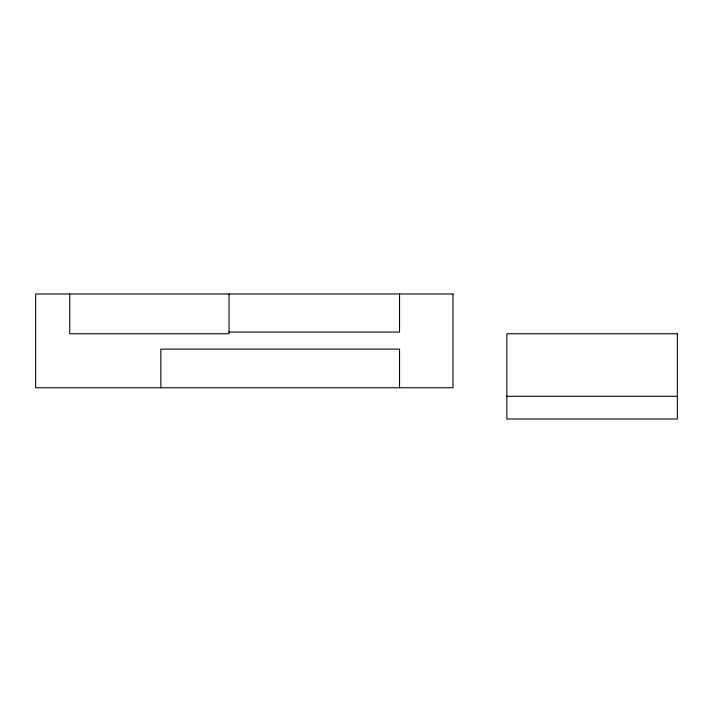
<?xml version="1.0" encoding="UTF-8"?>
<svg xmlns="http://www.w3.org/2000/svg" width="713" height="713" viewBox="0 0 713 713"><rect width="100%" height="100%" fill="white"/><g stroke="black" fill="none" stroke-linecap="round" stroke-linejoin="round"><path stroke-width="1.07" d="M229.051 332.062L399.547 332.062L399.547 293.988M506.854 396.285L677.35 396.285M399.547 387.756L399.547 349.112L160.853 349.112L160.853 387.756M229.051 293.988L229.051 333.764L69.749 333.764L69.749 293.988M452.969 293.988L35.65 293.988L35.65 387.756L452.969 387.756L452.969 293.988M677.35 333.764L506.854 333.764L506.854 419.012L677.35 419.012L677.35 333.764"/></g></svg>
